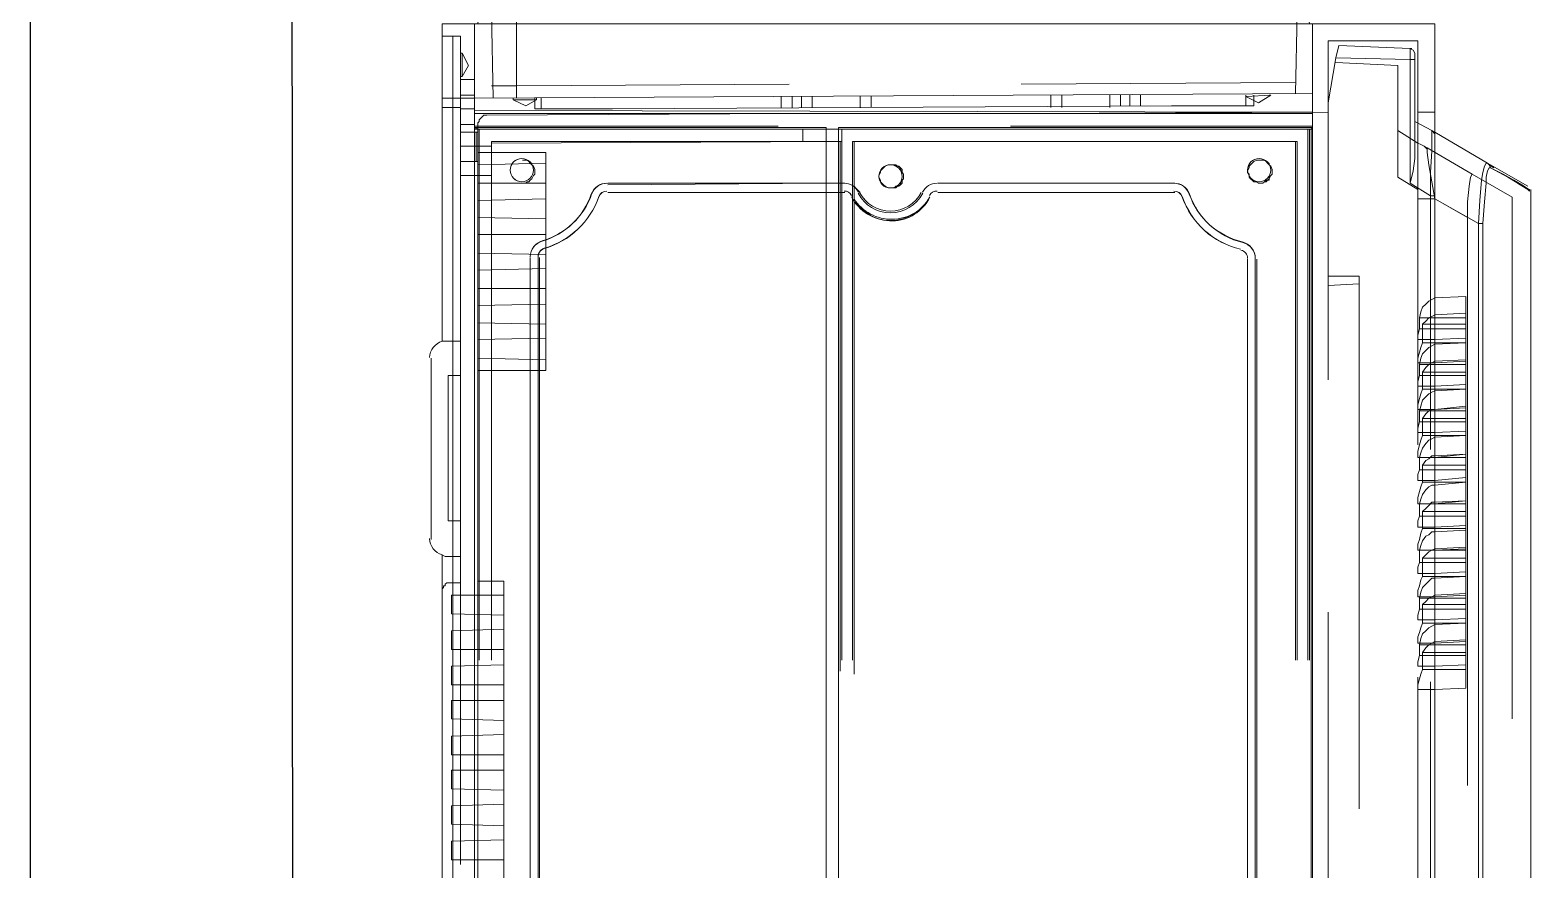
# Model space of a CAD drawing. Header units: millimetres. Extents: x 2788 to 2954, y 1337 to 1391.
# Drawn here: x 2902.646 to 2903.671, y 1349.798 to 1350.373 of the extents above; entities that cross this region are included whole.
import ezdxf

# ---------------------------------------------------------------- set-up
doc = ezdxf.new("R2010")
doc.units = ezdxf.units.MM
doc.layers.add('PDF_0', color=7, linetype='Continuous')

msp = doc.modelspace()

# ---------------------------------------------------------------- linework, layer by layer
at = {"layer": 'PDF_0', "lineweight": 25}
for points in [[(2902.6457, 1354.712), (2902.6457, 1349.0507)], [(2902.8256, 1349.1703), (2902.8246, 1351.0331)]]:
    msp.add_lwpolyline(points, dxfattribs=at)
at = {"layer": 'PDF_0', "lineweight": 15}
for points in [[(2902.9187, 1348.5306, 0.3159), (2902.9272, 1348.5194), (2902.9272, 1348.3057), (2902.9272, 1348.3025), (2902.9494, 1348.3025), (2902.9494, 1348.3057), (2902.9494, 1348.3617), (2903.522, 1348.3617), (2903.522, 1348.3035), (2903.522, 1348.3025), (2903.6056, 1348.3025), (2903.6056, 1348.3035), (2903.6056, 1350.3748), (2903.6056, 1350.3769), (2903.522, 1350.3769), (2903.522, 1350.3748), (2903.522, 1350.3155), (2902.9494, 1350.3155), (2902.9494, 1350.3726), (2902.9494, 1350.3769), (2902.9272, 1350.3769), (2902.9272, 1350.3726), (2902.9272, 1350.1599, 0.3159), (2902.9187, 1350.1488)], [(2902.9817, 1350.2848, 0.414214), (2902.9738, 1350.2769, 0.414214), (2902.9817, 1350.2689)], [(2903.4855, 1350.2848, 0.414214), (2903.4776, 1350.2769, 0.414214), (2903.4855, 1350.2689)], [(2903.2336, 1350.2806, 0.414214), (2903.2257, 1350.2726, 0.414214), (2903.2336, 1350.2647)], [(2903.0405, 1350.2668), (2903.1897, 1350.2679), (2903.0405, 1350.2679, 0.32002), (2903.0294, 1350.2604, -0.244025), (2902.9957, 1350.2286, 0.333947), (2902.9875, 1350.2176, -0.333947), (2902.9956, 1350.2283, 0.244025), (2903.0292, 1350.2605, -0.32002), (2903.0399, 1350.2679)], [(2903.4829, 1350.2165, 0.347674), (2903.4739, 1350.2279, -0.257069), (2903.4378, 1350.2604, 0.320044), (2903.4273, 1350.2679, -0.320044), (2903.438, 1350.2605, 0.257069), (2903.4743, 1350.2274, -0.347674), (2903.4829, 1350.216), (2903.4829, 1349.5069, -0.347674), (2903.4743, 1349.4966, 0.347674), (2903.4829, 1349.5074)], [(2902.9928, 1349.5064, 0.334001), (2902.9971, 1349.5005, -0.301411), (2903.0373, 1349.4538, 0.379972), (2903.0431, 1349.4487, -0.379972), (2903.0369, 1349.4537, 0.301411), (2902.997, 1349.5008, -0.334001), (2902.9928, 1349.5058), (2902.9928, 1350.2171, -0.334001), (2902.997, 1350.2232, 0.244051), (2903.0343, 1350.2588, -0.320046), (2903.0399, 1350.2626, 0.320046), (2903.0344, 1350.2587, -0.244051), (2902.9971, 1350.2235, 0.334001), (2902.9928, 1350.2176)], [(2903.433, 1350.2588, 0.257069), (2903.4727, 1350.2228, -0.257069), (2903.4328, 1350.2587, 0.320019), (2903.4273, 1350.2626, -0.320019), (2903.433, 1350.2588)], [(2902.9187, 1350.025, 0.3159), (2902.9272, 1350.0139), (2902.9272, 1348.6655, 0.3159), (2902.9187, 1348.6544)]]:
    msp.add_lwpolyline(points, format="xyb", dxfattribs=at)
for points in [[(2903.5083, 1350.3769), (2903.522, 1350.3769), (2902.9494, 1350.3769), (2902.9516, 1350.3769), (2902.9526, 1350.3843), (2902.9611, 1350.3843), (2902.9621, 1350.3261)], [(2902.978, 1350.3261), (2902.978, 1350.3843), (2903.5072, 1350.3843), (2903.5188, 1350.3843), (2903.5199, 1350.3769)], [(2902.9494, 1350.3261), (2903.522, 1350.3293)], [(2902.9611, 1350.3345), (2902.978, 1350.3345)], [(2903.522, 1350.3166), (2902.9494, 1350.3176)], [(2902.9494, 1350.306), (2902.9516, 1350.3049), (2903.1897, 1350.3049), (2903.1897, 1350.306)], [(2902.9516, 1350.3049), (2902.9516, 1349.4116), (2902.9494, 1349.4095)], [(2903.1897, 1349.4116), (2903.1897, 1349.4423), (2903.1897, 1349.4476), (2903.1897, 1350.2615), (2903.1897, 1350.2679), (2903.1897, 1350.3049)], [(2903.1982, 1350.306), (2903.1982, 1350.3049), (2903.521, 1350.3049), (2903.522, 1350.306)], [(2903.1982, 1350.3049), (2903.1982, 1350.2679), (2903.1982, 1350.2615), (2903.1982, 1349.4476), (2903.1982, 1349.4423), (2903.1982, 1349.4116)], [(2903.521, 1349.4116), (2903.521, 1350.3049)], [(2903.6056, 1350.2573), (2903.6353, 1350.2404), (2903.6363, 1350.2562), (2903.6374, 1350.27), (2903.6384, 1350.2753), (2903.6395, 1350.2795), (2903.6406, 1350.2816), (2903.6416, 1350.2816), (2903.6056, 1350.3028)], [(2903.6702, 1348.4305), (2903.6702, 1348.4295), (2903.6702, 1348.4263), (2903.6702, 1348.4147), (2903.6702, 1348.4094), (2903.6702, 1348.3702), (2903.6702, 1348.3215), (2903.6437, 1348.3215), (2903.6416, 1348.3236), (2903.6406, 1348.3268), (2903.6406, 1348.3311), (2903.6395, 1348.3427), (2903.6384, 1348.3565), (2903.6384, 1350.2404), (2903.6395, 1350.2552), (2903.6406, 1350.2679), (2903.6406, 1350.2721), (2903.6416, 1350.2763), (2903.6427, 1350.2785), (2903.6437, 1350.2785)], [(2903.6691, 1350.2658), (2903.6416, 1350.2816), (2903.6427, 1350.2806), (2903.6437, 1350.2785), (2903.6554, 1350.2721), (2903.6607, 1350.2689), (2903.6638, 1350.2668), (2903.6691, 1350.2636), (2903.6702, 1350.2626), (2903.6702, 1350.2636), (2903.6681, 1350.2647)], [(2903.6458, 1350.2785), (2903.6427, 1350.2806)], [(2903.6712, 1348.5406), (2903.6712, 1350.2636)], [(2903.1897, 1350.2615), (2903.0405, 1350.2615), (2903.1897, 1350.2615)], [(2903.6384, 1350.2404), (2903.6374, 1350.2404), (2903.6353, 1350.2404), (2903.6353, 1348.3565), (2903.6374, 1348.3565), (2903.6384, 1348.3565)], [(2902.9939, 1350.2171), (2902.9939, 1349.5058)], [(2903.4839, 1349.5069), (2903.4839, 1350.216)], [(2903.6056, 1350.161), (2903.6268, 1350.162), (2903.6268, 1350.1462), (2903.6056, 1350.1451)], [(2903.6268, 1350.1589), (2903.6056, 1350.1589)], [(2902.9198, 1350.0244), (2902.9198, 1350.1483)], [(2902.9346, 1350.1366), (2902.9346, 1350.0371)], [(2903.6056, 1350.1292), (2903.6268, 1350.1303), (2903.6268, 1350.1144), (2903.6056, 1350.1133)], [(2903.6268, 1350.1271), (2903.6056, 1350.1271)], [(2903.6056, 1350.0975), (2903.6268, 1350.0985), (2903.6268, 1350.0827), (2903.6056, 1350.0805)], [(2903.6268, 1350.0954), (2903.6056, 1350.0954)], [(2903.6056, 1350.0647), (2903.6268, 1350.0668), (2903.6268, 1350.0509), (2903.6056, 1350.0488)], [(2903.6268, 1350.0636), (2903.6056, 1350.0636)], [(2903.6056, 1350.0329), (2903.6268, 1350.034), (2903.6268, 1350.0181), (2903.6056, 1350.017)], [(2903.6268, 1350.0319), (2903.6056, 1350.0319)], [(2903.6056, 1350.0012), (2903.6268, 1350.0022), (2903.6268, 1349.9863), (2903.6056, 1349.9853)], [(2903.6268, 1349.999), (2903.6056, 1349.999)], [(2903.6056, 1349.9694), (2903.6268, 1349.9705), (2903.6268, 1349.9546), (2903.6056, 1349.9535)], [(2903.6268, 1349.9673), (2903.6056, 1349.9673)], [(2903.6056, 1349.9377), (2903.6268, 1349.9387), (2903.6268, 1349.9228), (2903.6056, 1349.9218)], [(2903.6268, 1349.9355), (2903.6056, 1349.9355)]]:
    msp.add_lwpolyline(points, dxfattribs=at)
at = {"layer": 'PDF_0', "lineweight": 0}
for points in [[(2903.5114, 1350.3843), (2903.5104, 1350.3293)], [(2902.9272, 1350.3684), (2902.9399, 1350.3684), (2902.9399, 1350.3388), (2902.9494, 1350.3388)], [(2902.9346, 1350.3684), (2902.9346, 1350.1366)], [(2902.9399, 1350.3409), (2902.941, 1350.3409), (2902.941, 1350.3568), (2902.9399, 1350.3568)], [(2902.941, 1350.3409), (2902.9452, 1350.3483), (2902.941, 1350.3568)], [(2903.5326, 1350.1335), (2903.5326, 1350.3652), (2903.594, 1350.3652), (2903.594, 1350.2933), (2903.594, 1350.2636), (2903.594, 1350.089)], [(2903.5919, 1350.3525), (2903.5919, 1350.3547), (2903.5919, 1350.3568), (2903.5908, 1350.3589), (2903.5887, 1350.3599), (2903.5887, 1350.3578), (2903.5887, 1350.3525), (2903.5908, 1350.3525), (2903.5919, 1350.3525), (2903.5919, 1350.3547), (2903.5919, 1350.3568), (2903.5908, 1350.3589), (2903.5887, 1350.3599), (2903.54, 1350.3621), (2903.5379, 1350.3536), (2903.5887, 1350.3525), (2903.5908, 1350.3525), (2903.5919, 1350.3525), (2903.5919, 1350.2848), (2903.5908, 1350.2763), (2903.5887, 1350.2679), (2903.5908, 1350.2763), (2903.5919, 1350.2848)], [(2903.5898, 1350.3599), (2903.5887, 1350.3599), (2903.5887, 1350.3578), (2903.5887, 1350.3525), (2903.5887, 1350.2679), (2903.6025, 1350.2594), (2903.6025, 1350.0858)], [(2903.5379, 1350.3536), (2903.5326, 1350.3229), (2903.5326, 1350.3166), (2903.3241, 1350.3155)], [(2903.594, 1350.2636), (2903.5802, 1350.2721), (2903.5802, 1350.3483), (2903.5379, 1350.3504)], [(2902.9399, 1350.3388), (2902.9399, 1350.3187)], [(2902.978, 1350.3345), (2903.1643, 1350.3356)], [(2903.323, 1350.3356), (2903.5104, 1350.3367)], [(2902.9494, 1350.3261), (2902.9272, 1350.3261)], [(2902.9494, 1350.3282), (2902.9399, 1350.3282)], [(2902.9759, 1350.325), (2902.9759, 1350.325)], [(2902.9759, 1350.325), (2902.9844, 1350.3208), (2902.9918, 1350.325)], [(2902.9907, 1350.3261), (2902.9907, 1350.3187), (2902.9981, 1350.3187), (2903.033, 1350.3187), (2903.0436, 1350.3187), (2903.4257, 1350.3208), (2903.4363, 1350.3208), (2903.4733, 1350.3208), (2903.4818, 1350.3208), (2903.4818, 1350.3282)], [(2902.9949, 1350.3187), (2902.9949, 1350.3261)], [(2903.159, 1350.3271), (2903.159, 1350.3197)], [(2903.1664, 1350.3271), (2903.1664, 1350.3197)], [(2903.1728, 1350.3271), (2903.1728, 1350.3197)], [(2903.1802, 1350.3271), (2903.1802, 1350.3197)], [(2903.213, 1350.3271), (2903.213, 1350.3197)], [(2903.2204, 1350.3271), (2903.2204, 1350.3197)], [(2903.3432, 1350.3197), (2903.3432, 1350.3282)], [(2903.3506, 1350.3197), (2903.3506, 1350.3282)], [(2903.3834, 1350.3197), (2903.3834, 1350.3282)], [(2903.3908, 1350.3208), (2903.3908, 1350.3282)], [(2903.3971, 1350.3208), (2903.3971, 1350.3282)], [(2903.4045, 1350.3208), (2903.4045, 1350.3282)], [(2903.4765, 1350.3208), (2903.4765, 1350.3282), (2903.4765, 1350.3271), (2903.485, 1350.3229), (2903.4934, 1350.3282), (2903.4924, 1350.3282)], [(2903.4765, 1350.3282), (2903.4765, 1350.3271)], [(2903.4765, 1350.3271), (2903.4765, 1350.3271)], [(2903.4934, 1350.3282), (2903.4934, 1350.3282)], [(2902.9272, 1350.3197), (2902.9399, 1350.3197)], [(2902.9494, 1350.3187), (2902.9399, 1350.3187), (2902.9399, 1350.3028), (2902.9505, 1350.3028)], [(2902.9494, 1350.3155), (2902.9494, 1350.3144), (2902.9494, 1350.307), (2902.9494, 1350.306)], [(2903.1653, 1350.3155), (2902.9579, 1350.3144), (2902.9568, 1350.3144), (2902.9558, 1350.3144), (2902.9547, 1350.3134), (2902.9537, 1350.3123), (2902.9526, 1350.3113), (2902.9526, 1350.3102), (2902.9516, 1350.3091), (2902.9516, 1350.3081), (2902.9516, 1349.9207)], [(2903.522, 1350.307), (2903.522, 1350.3155)], [(2903.6056, 1350.3166), (2903.594, 1350.3166)], [(2902.9494, 1350.3081), (2902.9399, 1350.3081)], [(2902.9494, 1350.307), (2903.1569, 1350.307)], [(2902.9516, 1349.9419), (2902.9516, 1350.3049), (2902.9494, 1350.3049)], [(2902.9526, 1349.9419), (2902.9526, 1350.3049), (2902.9516, 1350.3049)], [(2902.9526, 1350.3049), (2903.1738, 1350.3049), (2903.1738, 1350.2964), (2903.2003, 1350.2964), (2903.1992, 1350.2964), (2903.1992, 1350.2679), (2903.1992, 1350.2615), (2903.1992, 1349.9345)], [(2903.1738, 1350.3049), (2903.2003, 1350.3049), (2903.2003, 1350.2964)], [(2903.2003, 1350.3049), (2903.2003, 1350.3049)], [(2903.2003, 1349.9419), (2903.2003, 1350.3049), (2903.5188, 1350.3049)], [(2903.3156, 1350.307), (2903.522, 1350.307), (2903.522, 1350.306)], [(2903.5199, 1350.3049), (2903.5188, 1350.3049), (2903.5188, 1349.9419)], [(2903.522, 1350.3049), (2903.5199, 1350.3049), (2903.5199, 1349.9419)], [(2903.6056, 1350.3028), (2903.6035, 1350.3039), (2903.6035, 1350.3028), (2903.6035, 1350.2996), (2903.6035, 1350.2954), (2903.6035, 1350.2901), (2903.6025, 1350.2753), (2903.6025, 1350.2594), (2903.6046, 1350.2594), (2903.6056, 1350.2594), (2903.6046, 1350.2594), (2903.6025, 1350.2594), (2903.6025, 1350.2753), (2903.6035, 1350.2901), (2903.6035, 1350.2954), (2903.6035, 1350.2996), (2903.6035, 1350.3028), (2903.6035, 1350.3039), (2903.6056, 1350.3017), (2903.6056, 1350.3007), (2903.6056, 1350.3017), (2903.6035, 1350.3039), (2903.5919, 1350.3102)], [(2902.9399, 1350.3028), (2902.9399, 1350.2827)], [(2903.1992, 1350.2964), (2902.9611, 1350.2954)], [(2902.9611, 1350.2964), (2903.1738, 1350.2964)], [(2903.2087, 1350.2964), (2903.2077, 1350.2964), (2903.5114, 1350.2964)], [(2903.2077, 1350.2964), (2903.2077, 1349.9419)], [(2903.2087, 1349.9324), (2903.2087, 1350.2573), (2903.2087, 1350.2658), (2903.2098, 1350.2647), (2903.2119, 1350.2626), (2903.213, 1350.2615), (2903.2119, 1350.2626), (2903.2098, 1350.2647), (2903.2087, 1350.2658), (2903.2087, 1350.2964), (2903.5104, 1350.2964), (2903.5114, 1350.2964), (2903.5114, 1349.9419)], [(2903.5104, 1349.9419), (2903.5104, 1350.2964)], [(2903.5982, 1350.2933), (2903.6003, 1350.2912), (2903.5982, 1350.2933), (2903.6003, 1350.2922), (2903.5961, 1350.2943), (2903.594, 1350.2954), (2903.5802, 1350.3039)], [(2903.594, 1350.2954), (2903.5961, 1350.2943), (2903.6003, 1350.2922), (2903.6003, 1350.2912), (2903.6003, 1350.289), (2903.6014, 1350.2806), (2903.6056, 1350.2573), (2903.6279, 1350.2446), (2903.6279, 1350.2552), (2903.6289, 1350.2658), (2903.63, 1350.2721), (2903.631, 1350.2742), (2903.6003, 1350.2922), (2903.6003, 1350.2912), (2903.6003, 1350.289), (2903.6014, 1350.2806), (2903.6056, 1350.2573)], [(2902.9399, 1350.2732), (2902.9611, 1350.2732), (2902.9611, 1350.2933), (2902.9399, 1350.2933)], [(2902.9516, 1350.289), (2902.9981, 1350.289), (2902.9981, 1350.2742), (2902.9981, 1350.1546), (2902.9981, 1350.1398), (2902.9516, 1350.1398)], [(2902.9611, 1350.2732), (2902.9611, 1350.2933)], [(2902.9505, 1350.2827), (2902.9399, 1350.2827), (2902.9399, 1350.1599), (2902.9399, 1350.1366)], [(2902.9981, 1350.2816), (2902.9516, 1350.2806)], [(2902.9822, 1350.2679), (2902.9844, 1350.2679), (2902.9854, 1350.2689), (2902.9865, 1350.2689), (2902.9875, 1350.27), (2902.9886, 1350.271), (2902.9897, 1350.2732), (2902.9907, 1350.2742), (2902.9907, 1350.2763), (2902.9907, 1350.2774), (2902.9897, 1350.2795), (2902.9886, 1350.2806), (2902.9875, 1350.2816), (2902.9865, 1350.2827), (2902.9854, 1350.2837), (2902.9844, 1350.2837), (2902.9822, 1350.2837)], [(2902.9822, 1350.2837), (2902.9822, 1350.2837)], [(2903.2341, 1350.2647), (2903.2363, 1350.2647), (2903.2373, 1350.2647), (2903.2384, 1350.2658), (2903.2405, 1350.2668), (2903.2405, 1350.2679), (2903.2415, 1350.27), (2903.2426, 1350.271), (2903.2426, 1350.2721), (2903.2426, 1350.2742), (2903.2415, 1350.2753), (2903.2405, 1350.2774), (2903.2405, 1350.2785), (2903.2384, 1350.2795), (2903.2373, 1350.2806), (2903.2363, 1350.2806), (2903.2341, 1350.2806)], [(2903.2341, 1350.2806), (2903.2341, 1350.2806)], [(2903.2341, 1350.2806), (2903.2341, 1350.2806)], [(2903.486, 1350.2679), (2903.4881, 1350.2679), (2903.4892, 1350.2689), (2903.4903, 1350.2689), (2903.4913, 1350.27), (2903.4924, 1350.271), (2903.4934, 1350.2732), (2903.4945, 1350.2742), (2903.4945, 1350.2763), (2903.4945, 1350.2774), (2903.4934, 1350.2795), (2903.4924, 1350.2806), (2903.4913, 1350.2816), (2903.4903, 1350.2827), (2903.4892, 1350.2837), (2903.4881, 1350.2837), (2903.486, 1350.2837)], [(2903.486, 1350.2837), (2903.486, 1350.2837)], [(2903.486, 1350.2837), (2903.486, 1350.2837)], [(2903.6279, 1349.8562), (2903.6279, 1350.2446), (2903.6279, 1350.2552), (2903.6289, 1350.2658), (2903.63, 1350.2721), (2903.631, 1350.2742), (2903.6585, 1350.2583), (2903.6585, 1349.9017)], [(2903.6681, 1350.2647), (2903.6649, 1350.2668), (2903.6596, 1350.27), (2903.6522, 1350.2742), (2903.6437, 1350.2785), (2903.6427, 1350.2806)], [(2902.9516, 1350.2679), (2902.9981, 1350.2679)], [(2902.9822, 1350.2679), (2902.9822, 1350.2679)], [(2903.1992, 1350.2679), (2903.1992, 1350.2679)], [(2903.2341, 1350.2647), (2903.2341, 1350.2647)], [(2903.2341, 1350.2647), (2903.2341, 1350.2647)], [(2903.486, 1350.2679), (2903.486, 1350.2679)], [(2903.486, 1350.2679), (2903.486, 1350.2679)], [(2903.6702, 1350.2636), (2903.6702, 1350.2636)], [(2902.9981, 1350.2573), (2902.9516, 1350.2562)], [(2903.1992, 1350.2615), (2903.1992, 1350.2615)], [(2903.2087, 1350.2573), (2903.2087, 1350.2573)], [(2903.6056, 1350.1896), (2903.6056, 1350.2573), (2903.5972, 1350.2573), (2903.595, 1350.2573), (2903.594, 1350.2573), (2903.595, 1350.2573), (2903.5972, 1350.2573), (2903.6056, 1350.2573), (2903.5972, 1350.2573), (2903.595, 1350.2573), (2903.594, 1350.2573)], [(2902.9516, 1350.2446), (2902.9981, 1350.2435)], [(2902.9981, 1350.2329), (2902.9516, 1350.2329)], [(2902.9516, 1350.2202), (2902.9981, 1350.2192)], [(2902.9981, 1350.2097), (2902.9516, 1350.2086)], [(2903.5326, 1350.2044), (2903.5538, 1350.2044), (2903.5538, 1349.8403)], [(2902.9516, 1350.1959), (2902.9981, 1350.1959)], [(2903.5326, 1350.198), (2903.5538, 1350.1991)], [(2902.9981, 1350.1853), (2902.9516, 1350.1843)], [(2903.6268, 1350.162), (2903.6268, 1350.1684), (2903.6268, 1350.1758), (2903.6268, 1350.1906), (2903.6056, 1350.1896), (2903.6035, 1350.1885), (2903.6014, 1350.1874), (2903.5993, 1350.1853), (2903.5972, 1350.1832), (2903.5961, 1350.18), (2903.595, 1350.1758), (2903.595, 1350.1684), (2903.594, 1350.1641), (2903.594, 1350.161), (2903.6056, 1350.161)], [(2902.9516, 1350.1726), (2902.9981, 1350.1716)], [(2903.6268, 1350.1758), (2903.595, 1350.1758)], [(2903.5972, 1350.1589), (2903.5972, 1350.1716), (2903.5993, 1350.1737), (2903.6014, 1350.1758), (2903.6035, 1350.1769), (2903.6056, 1350.1779), (2903.6056, 1350.1578)], [(2903.6268, 1350.1716), (2903.5972, 1350.1716)], [(2903.6056, 1350.1779), (2903.6268, 1350.179)], [(2902.9981, 1350.162), (2902.9516, 1350.161)], [(2903.6268, 1350.1684), (2903.595, 1350.1684)], [(2902.9399, 1350.1599), (2902.9314, 1350.1599), (2902.9293, 1350.1599), (2902.9272, 1350.1599)], [(2903.6056, 1350.1451), (2903.594, 1350.1451), (2903.594, 1350.1483), (2903.595, 1350.1525), (2903.5961, 1350.1557), (2903.5972, 1350.1589), (2903.6056, 1350.1589)], [(2903.6268, 1350.1589), (2903.6056, 1350.1578), (2903.6035, 1350.1567), (2903.6014, 1350.1557), (2903.5993, 1350.1536), (2903.5972, 1350.1514), (2903.5961, 1350.1483), (2903.595, 1350.144)], [(2902.9516, 1350.1483), (2902.9981, 1350.1472)], [(2903.6056, 1350.1292), (2903.594, 1350.1292), (2903.594, 1350.1324), (2903.595, 1350.1366), (2903.6268, 1350.1366), (2903.6268, 1350.144)], [(2903.595, 1350.1123), (2903.5961, 1350.1155), (2903.5972, 1350.1197), (2903.5993, 1350.1218), (2903.6014, 1350.1239), (2903.6035, 1350.125), (2903.6056, 1350.126), (2903.6056, 1350.1462), (2903.6035, 1350.1451), (2903.6014, 1350.144), (2903.5993, 1350.1419), (2903.5972, 1350.1387), (2903.6268, 1350.1387)], [(2903.6268, 1350.1462), (2903.6268, 1350.144), (2903.595, 1350.144), (2903.595, 1350.1366)], [(2903.6056, 1350.1462), (2903.6268, 1350.1472)], [(2903.5972, 1350.1387), (2903.5972, 1350.1271), (2903.5961, 1350.1239), (2903.595, 1350.1208), (2903.594, 1350.1165), (2903.594, 1350.1133), (2903.6056, 1350.1133), (2903.6035, 1350.1133), (2903.6014, 1350.1123), (2903.5993, 1350.1102), (2903.5972, 1350.107), (2903.5972, 1350.0954), (2903.6056, 1350.0954)], [(2903.6268, 1350.1366), (2903.6268, 1350.1303)], [(2903.6056, 1350.1271), (2903.5972, 1350.1271)], [(2903.6268, 1350.1271), (2903.6056, 1350.126)], [(2903.6268, 1350.1155), (2903.6056, 1350.1133), (2903.6056, 1350.0943)], [(2903.6268, 1350.1144), (2903.6268, 1350.1123)], [(2903.595, 1350.1049), (2903.594, 1350.1006), (2903.594, 1350.0975), (2903.6056, 1350.0975)], [(2903.6268, 1350.107), (2903.5972, 1350.107)], [(2903.6268, 1350.1049), (2903.6268, 1350.0985)], [(2903.6056, 1350.0805), (2903.594, 1350.0805), (2903.594, 1350.0848), (2903.595, 1350.089), (2903.5961, 1350.0922), (2903.5972, 1350.0954)], [(2903.6268, 1350.0954), (2903.6056, 1350.0943), (2903.6035, 1350.0932), (2903.6014, 1350.0922), (2903.5993, 1350.0901), (2903.5972, 1350.0869), (2903.5961, 1350.0837), (2903.595, 1350.0805), (2903.6268, 1350.0805)], [(2903.6056, 1350.0615), (2903.6056, 1350.0816), (2903.6035, 1350.0816), (2903.6014, 1350.0795), (2903.5993, 1350.0784), (2903.5972, 1350.0752), (2903.5972, 1350.0636), (2903.5961, 1350.0604), (2903.595, 1350.0573), (2903.594, 1350.053), (2903.594, 1350.0488), (2903.6056, 1350.0488)], [(2903.6056, 1350.0647), (2903.594, 1350.0647), (2903.594, 1350.0689), (2903.595, 1350.0721), (2903.595, 1350.0805)], [(2903.6056, 1350.0816), (2903.6268, 1350.0827), (2903.6268, 1350.0805), (2903.6268, 1350.0721), (2903.595, 1350.0721)], [(2903.6268, 1350.0752), (2903.5972, 1350.0752)], [(2903.6268, 1350.0721), (2903.6268, 1350.0668)], [(2903.6268, 1350.0636), (2903.6056, 1350.0615), (2903.6035, 1350.0615), (2903.6014, 1350.0604), (2903.5993, 1350.0583), (2903.5972, 1350.0551), (2903.5961, 1350.052), (2903.595, 1350.0488), (2903.595, 1350.0403), (2903.594, 1350.0371), (2903.594, 1350.0329), (2903.6056, 1350.0329)], [(2903.6056, 1350.0636), (2903.5972, 1350.0636)], [(2903.6056, 1350.017), (2903.594, 1350.017), (2903.594, 1350.0213), (2903.595, 1350.0244), (2903.5961, 1350.0287), (2903.5972, 1350.0319), (2903.5972, 1350.0435), (2903.5993, 1350.0456), (2903.6014, 1350.0477), (2903.6035, 1350.0498), (2903.6056, 1350.0498), (2903.6056, 1350.0297)], [(2903.595, 1350.0488), (2903.6268, 1350.0488), (2903.6268, 1350.0509), (2903.6056, 1350.0498)], [(2903.6268, 1350.0488), (2903.6268, 1350.0403), (2903.595, 1350.0403)], [(2903.6268, 1350.0435), (2903.5972, 1350.0435)], [(2903.6268, 1350.0403), (2903.6268, 1350.034)], [(2902.9346, 1350.0371), (2902.9346, 1349.7831)], [(2902.9399, 1350.0371), (2902.9399, 1350.0128)], [(2903.6268, 1350.0308), (2903.6056, 1350.0297), (2903.6035, 1350.0297), (2903.6014, 1350.0276), (2903.5993, 1350.0266), (2903.5972, 1350.0234), (2903.5961, 1350.0202), (2903.595, 1350.017), (2903.6268, 1350.017), (2903.6268, 1350.0181)], [(2903.6056, 1350.0319), (2903.5972, 1350.0319)], [(2903.6056, 1349.9853), (2903.594, 1349.9853), (2903.594, 1349.9895), (2903.595, 1349.9927), (2903.5961, 1349.9969), (2903.5972, 1349.999), (2903.5972, 1350.0117), (2903.5993, 1350.0139), (2903.6014, 1350.016), (2903.6035, 1350.017), (2903.6056, 1350.0181), (2903.6056, 1349.998), (2903.6268, 1349.999), (2903.6056, 1349.998), (2903.6035, 1349.998), (2903.6014, 1349.9959), (2903.5993, 1349.9938), (2903.5972, 1349.9916), (2903.5961, 1349.9885), (2903.595, 1349.9842), (2903.595, 1349.9768), (2903.594, 1349.9726), (2903.594, 1349.9694), (2903.6056, 1349.9694)], [(2903.6056, 1350.0181), (2903.6268, 1350.0192)], [(2902.9272, 1350.0139), (2902.9293, 1350.0128), (2902.9314, 1350.0128), (2902.9399, 1350.0128), (2902.9399, 1349.8022)], [(2903.595, 1350.0086), (2903.594, 1350.0054), (2903.594, 1350.0012), (2903.6056, 1350.0012)], [(2903.595, 1350.017), (2903.595, 1350.0086), (2903.6268, 1350.0086), (2903.6268, 1350.017)], [(2903.6268, 1350.0117), (2903.5972, 1350.0117)], [(2903.6268, 1350.0086), (2903.6268, 1350.0022)], [(2903.6056, 1349.999), (2903.5972, 1349.999)], [(2902.9399, 1349.9948), (2902.9336, 1349.9948), (2902.9325, 1349.9948), (2902.9314, 1349.9948), (2902.9304, 1349.9948), (2902.9293, 1349.9938), (2902.9293, 1349.9927), (2902.9283, 1349.9927), (2902.9283, 1349.9916), (2902.9272, 1349.9906), (2902.9272, 1349.9895)], [(2902.9516, 1349.9959), (2902.9695, 1349.9959), (2902.9695, 1349.98), (2902.9695, 1349.7239), (2902.9336, 1349.7228), (2902.9336, 1349.7101), (2902.9695, 1349.7091)], [(2903.6268, 1349.9874), (2903.6056, 1349.9863), (2903.6035, 1349.9853), (2903.6014, 1349.9842), (2903.5993, 1349.9821), (2903.5972, 1349.98), (2903.6268, 1349.98)], [(2902.9695, 1349.9863), (2902.9336, 1349.9863), (2902.9336, 1349.9736), (2902.9695, 1349.9726)], [(2903.595, 1349.9842), (2903.6268, 1349.9842), (2903.6268, 1349.9863)], [(2903.6268, 1349.9525), (2903.595, 1349.9525), (2903.5961, 1349.9567), (2903.5972, 1349.9599), (2903.5993, 1349.962), (2903.6014, 1349.9641), (2903.6035, 1349.9652), (2903.6056, 1349.9662), (2903.6056, 1349.9863)], [(2903.6268, 1349.9842), (2903.6268, 1349.9768), (2903.595, 1349.9768)], [(2903.5972, 1349.9673), (2903.5972, 1349.98)], [(2903.6268, 1349.9705), (2903.6268, 1349.9768)], [(2903.5326, 1349.9747), (2903.5326, 1349.6572)], [(2903.6056, 1349.9535), (2903.594, 1349.9535), (2903.594, 1349.9578), (2903.595, 1349.9609), (2903.5961, 1349.9641), (2903.5972, 1349.9673), (2903.6056, 1349.9673)], [(2902.9695, 1349.9631), (2902.9336, 1349.962), (2902.9336, 1349.9493), (2902.9695, 1349.9493)], [(2903.6056, 1349.9546), (2903.6268, 1349.9557)], [(2903.6056, 1349.6709), (2903.6056, 1349.9546), (2903.6035, 1349.9535), (2903.6014, 1349.9525), (2903.5993, 1349.9504), (2903.5972, 1349.9472), (2903.5972, 1349.9355), (2903.5961, 1349.9324), (2903.595, 1349.9292), (2903.594, 1349.925), (2903.594, 1349.9218), (2903.6056, 1349.9218)], [(2903.595, 1349.9525), (2903.595, 1349.9451)], [(2903.6268, 1349.9472), (2903.5972, 1349.9472)], [(2903.6268, 1349.9387), (2903.6268, 1349.9451), (2903.6268, 1349.9525), (2903.6268, 1349.9546)], [(2902.9695, 1349.9387), (2902.9336, 1349.9377), (2902.9336, 1349.925), (2902.9695, 1349.925)], [(2903.6056, 1349.9377), (2903.594, 1349.9377), (2903.594, 1349.9408), (2903.595, 1349.9451), (2903.6268, 1349.9451)], [(2903.6056, 1349.9355), (2903.5972, 1349.9355)], [(2903.594, 1349.9302), (2903.594, 1349.6127)], [(2903.6025, 1349.9271), (2903.6025, 1349.6096)], [(2902.9695, 1349.9144), (2902.9336, 1349.9144), (2902.9336, 1349.9017), (2902.9695, 1349.9006)], [(2902.9695, 1349.8911), (2902.9336, 1349.89), (2902.9336, 1349.8773), (2902.9695, 1349.8773)], [(2902.9695, 1349.8667), (2902.9336, 1349.8667), (2902.9336, 1349.854), (2902.9695, 1349.853)], [(2902.9695, 1349.8435), (2902.9336, 1349.8424), (2902.9336, 1349.8297), (2902.9695, 1349.8286)], [(2902.9695, 1349.8191), (2902.9336, 1349.8181), (2902.9336, 1349.8054), (2902.9695, 1349.8054)]]:
    msp.add_lwpolyline(points, dxfattribs=at)
for points in [[(2902.9918, 1350.325), (2902.9844, 1350.3208), (2902.9759, 1350.325), (2902.9759, 1350.3261), (2902.9759, 1350.325), (2902.9918, 1350.325), (2902.9918, 1350.3261)], [(2903.4934, 1350.3282), (2903.485, 1350.3229), (2903.4765, 1350.3271)], [(2903.522, 1350.3049), (2903.521, 1350.3049)], [(2902.9611, 1350.2964), (2902.9611, 1349.9419), (2902.9611, 1350.2954)], [(2903.2426, 1350.2721), (2903.2426, 1350.2742), (2903.2415, 1350.2753), (2903.2415, 1350.2774), (2903.2405, 1350.2785), (2903.2394, 1350.2795), (2903.2373, 1350.2795), (2903.2363, 1350.2806), (2903.2341, 1350.2806), (2903.2331, 1350.2806), (2903.232, 1350.2806), (2903.2299, 1350.2795), (2903.2288, 1350.2785), (2903.2278, 1350.2774), (2903.2267, 1350.2763), (2903.2267, 1350.2753), (2903.2257, 1350.2732), (2903.2257, 1350.2721), (2903.2267, 1350.27), (2903.2267, 1350.2689), (2903.2278, 1350.2679), (2903.2288, 1350.2668), (2903.2299, 1350.2658), (2903.232, 1350.2647), (2903.2331, 1350.2647), (2903.2341, 1350.2647), (2903.2363, 1350.2647), (2903.2373, 1350.2658), (2903.2394, 1350.2658), (2903.2405, 1350.2668), (2903.2415, 1350.2679), (2903.2415, 1350.27), (2903.2426, 1350.271)], [(2903.2426, 1350.2721), (2903.2426, 1350.2742), (2903.2415, 1350.2753), (2903.2415, 1350.2774), (2903.2405, 1350.2785), (2903.2394, 1350.2795), (2903.2373, 1350.2795), (2903.2363, 1350.2806), (2903.2341, 1350.2806), (2903.2331, 1350.2806), (2903.232, 1350.2806), (2903.2299, 1350.2795), (2903.2288, 1350.2785), (2903.2278, 1350.2774), (2903.2267, 1350.2763), (2903.2267, 1350.2753), (2903.2257, 1350.2732), (2903.2257, 1350.2721), (2903.2267, 1350.27), (2903.2267, 1350.2689), (2903.2278, 1350.2679), (2903.2288, 1350.2668), (2903.2299, 1350.2658), (2903.232, 1350.2647), (2903.2331, 1350.2647), (2903.2341, 1350.2647), (2903.2363, 1350.2647), (2903.2373, 1350.2658), (2903.2394, 1350.2658), (2903.2405, 1350.2668), (2903.2415, 1350.2679), (2903.2415, 1350.27), (2903.2426, 1350.271)], [(2903.4945, 1350.2763), (2903.4945, 1350.2774), (2903.4934, 1350.2795), (2903.4924, 1350.2806), (2903.4924, 1350.2816), (2903.4903, 1350.2827), (2903.4892, 1350.2837), (2903.4881, 1350.2837), (2903.486, 1350.2837), (2903.485, 1350.2837), (2903.4839, 1350.2837), (2903.4818, 1350.2827), (2903.4807, 1350.2816), (2903.4797, 1350.2806), (2903.4786, 1350.2795), (2903.4786, 1350.2785), (2903.4776, 1350.2763), (2903.4776, 1350.2753), (2903.4786, 1350.2742), (2903.4786, 1350.2721), (2903.4797, 1350.271), (2903.4807, 1350.27), (2903.4818, 1350.2689), (2903.4839, 1350.2689), (2903.485, 1350.2679), (2903.486, 1350.2679), (2903.4881, 1350.2679), (2903.4892, 1350.2689), (2903.4903, 1350.27), (2903.4924, 1350.27), (2903.4924, 1350.2721), (2903.4934, 1350.2732), (2903.4945, 1350.2742)], [(2903.4945, 1350.2763), (2903.4945, 1350.2774), (2903.4934, 1350.2795), (2903.4924, 1350.2806), (2903.4924, 1350.2816), (2903.4903, 1350.2827), (2903.4892, 1350.2837), (2903.4881, 1350.2837), (2903.486, 1350.2837), (2903.485, 1350.2837), (2903.4839, 1350.2837), (2903.4818, 1350.2827), (2903.4807, 1350.2816), (2903.4797, 1350.2806), (2903.4786, 1350.2795), (2903.4786, 1350.2785), (2903.4776, 1350.2763), (2903.4776, 1350.2753), (2903.4786, 1350.2742), (2903.4786, 1350.2721), (2903.4797, 1350.271), (2903.4807, 1350.27), (2903.4818, 1350.2689), (2903.4839, 1350.2689), (2903.485, 1350.2679), (2903.486, 1350.2679), (2903.4881, 1350.2679), (2903.4892, 1350.2689), (2903.4903, 1350.27), (2903.4924, 1350.27), (2903.4924, 1350.2721), (2903.4934, 1350.2732), (2903.4945, 1350.2742)], [(2903.1982, 1350.2679), (2903.1897, 1350.2679)], [(2903.1982, 1350.2615), (2903.1897, 1350.2615)], [(2903.595, 1350.1049), (2903.6268, 1350.1049), (2903.6268, 1350.1123), (2903.595, 1350.1123)], [(2903.6056, 1349.9662), (2903.6268, 1349.9673)]]:
    msp.add_lwpolyline(points, close=True, dxfattribs=at)
at = {"layer": 'PDF_0', "lineweight": 15}
for points in [[(2903.1897, 1350.306), (2902.9494, 1350.306), (2902.9494, 1349.4095), (2903.1897, 1349.4095)], [(2903.2045, 1349.2772), (2903.2045, 1349.2846), (2903.522, 1349.2846), (2903.522, 1349.4021), (2903.2045, 1349.4021), (2903.2045, 1349.4095), (2903.522, 1349.4095), (2903.522, 1350.306), (2903.1982, 1350.306), (2903.1982, 1349.0613), (2903.522, 1349.0613), (2903.522, 1349.2772)], [(2902.9516, 1350.2827), (2902.9516, 1350.3028), (2902.9505, 1350.3028), (2902.9505, 1350.2827)], [(2903.6384, 1350.2404), (2903.6395, 1350.2552), (2903.6406, 1350.2679), (2903.6406, 1350.2721), (2903.6416, 1350.2763), (2903.6427, 1350.2785), (2903.6437, 1350.2785), (2903.6427, 1350.2806), (2903.6416, 1350.2816), (2903.6406, 1350.2816), (2903.6395, 1350.2795), (2903.6384, 1350.2753), (2903.6374, 1350.27), (2903.6363, 1350.2562), (2903.6353, 1350.2404), (2903.6374, 1350.2404)], [(2903.2024, 1350.2679), (2903.1982, 1350.2679)], [(2903.4278, 1350.2679), (2903.2659, 1350.2679)], [(2903.2024, 1350.2615), (2903.1982, 1350.2615)], [(2903.4278, 1350.2615), (2903.2659, 1350.2615)], [(2902.9875, 1350.2171), (2902.9875, 1349.5058)], [(2903.4776, 1349.5069), (2903.4776, 1350.216)], [(2902.9314, 1350.1366), (2902.9314, 1350.0371), (2902.9399, 1350.0371), (2902.9399, 1350.1366)]]:
    msp.add_lwpolyline(points, close=True, dxfattribs=at)
for points in [[(2903.2117, 1350.2619, 0.278598), (2903.2019, 1350.2679, -0.278598)], [(2903.2654, 1350.2679, 0.278568), (2903.2555, 1350.2619, -0.278568)], [(2903.207, 1350.2595, 0.27857), (2903.2019, 1350.2626, -0.27857)], [(2903.2069, 1350.2586, 0.604046), (2903.2603, 1350.2586, -0.604046)], [(2903.2654, 1350.2626, 0.278598), (2903.2602, 1350.2595, -0.278598)], [(2903.4776, 1350.2165, 0.347646), (2903.4731, 1350.2222, -0.347646)]]:
    msp.add_lwpolyline(points, format="xyb", close=True, dxfattribs=at)
at = {"layer": 'PDF_0', "lineweight": 0}
msp.add_lwpolyline([(2903.2087, 1350.2573, 0.561115), (2903.2606, 1350.2583, -0.602081)], format="xyb", close=True, dxfattribs=at)
at = {"layer": 'PDF_0', "lineweight": 15}
for centre in [(2902.9817, 1350.2769), (2903.4855, 1350.2769), (2903.2336, 1350.2726)]:
    msp.add_circle(centre, 0.00794, dxfattribs=at)
for radius, start, end in [(0.0249, 207.735, 332.2708), (0.0238, 207.7352, 332.2706)]:
    msp.add_arc((2903.2336, 1350.2726), radius, start, end, dxfattribs=at)

doc.saveas('drawing.dxf')
